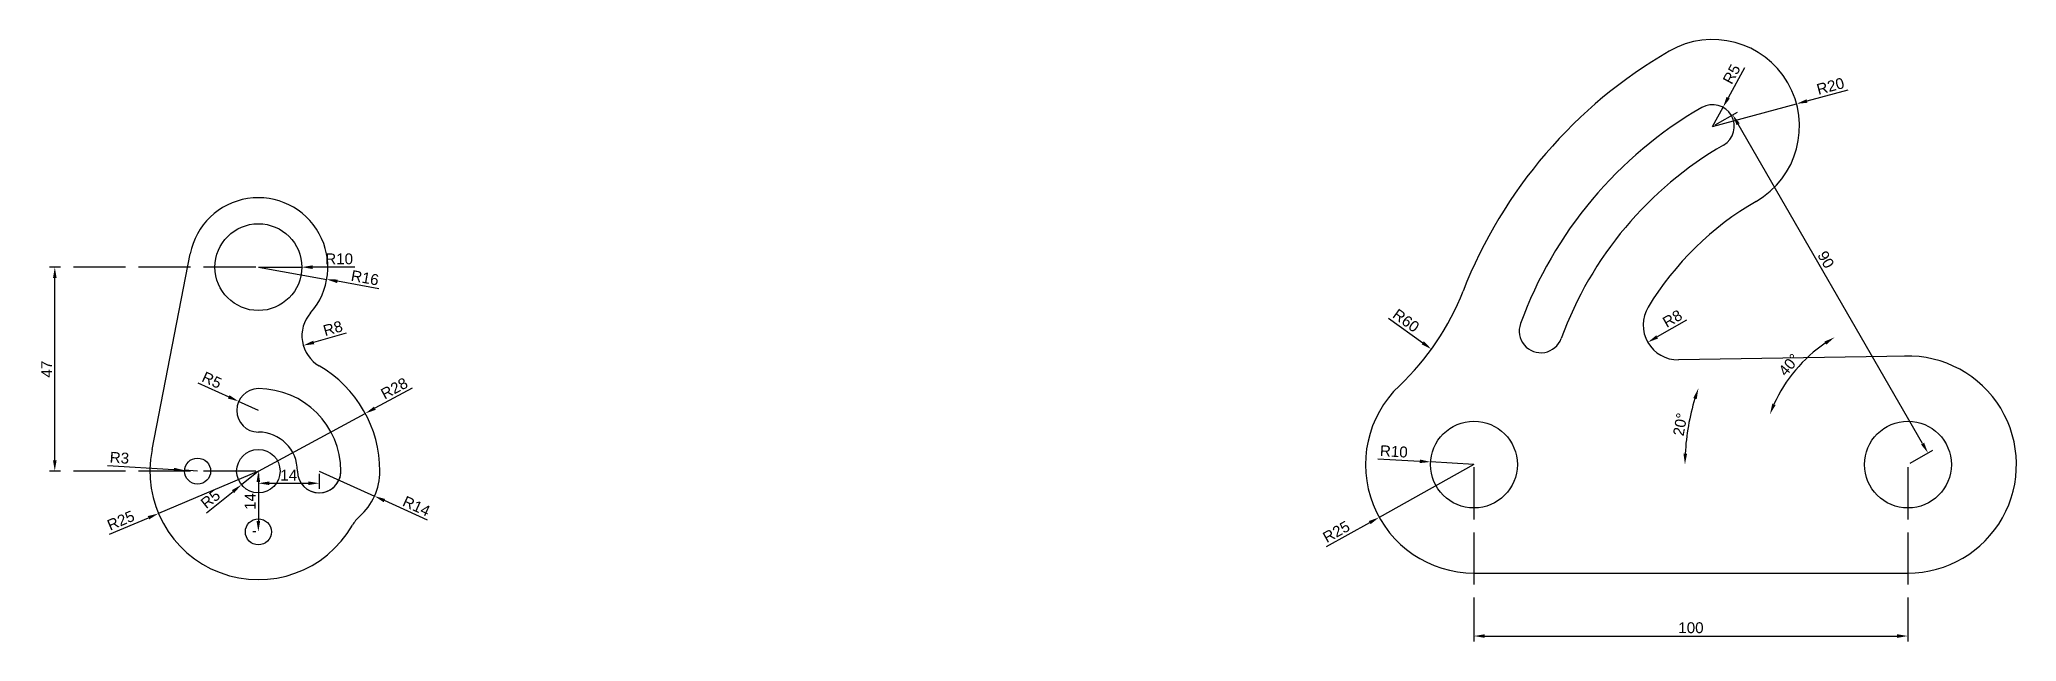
# Model space of a CAD drawing. Header units: millimetres. Extents: x -7288 to 3340, y 2041 to 5252.
# Drawn here: x -7288.4 to -6832.9, y 5112.8 to 5251.5 of the extents above.
import ezdxf

# ---------------------------------------------------------------- set-up
doc = ezdxf.new("R2010")
doc.units = ezdxf.units.MM
doc.linetypes.add('ACAD_ISO02W100', pattern=[15, 12, -3])
doc.styles.get("Standard").update_dxf_attribs({"font": 'arial.ttf'})
doc.dimstyles.new('ISO-25', dxfattribs={"dimtxt": 2.5, "dimasz": 2.5, "dimexe": 1.25, "dimexo": 0.625, "dimtad": 1, "dimtxsty": 'Standard', "dimcen": 2.5, "dimadec": 0, "dimazin": 0, "dimtfac": 1, "dimtmove": 0, "dimatfit": 3, "dimfxl": 1, "dimarcsym": 0})

# ---------------------------------------------------------------- blocks, each defined once
blk = doc.blocks.new('*D48')
at = {"color": 0, "linetype": 'ACAD_ISO02W100', "lineweight": -2, "transparency": 16777216}
for p, q in [((-6957.93, 5152.94), (-6957.93, 5112.81)), ((-6857.93, 5152.94), (-6857.93, 5112.81))]:
    blk.add_line(p, q, dxfattribs=at)
at = {"color": 0, "lineweight": -2, "transparency": 16777216}
blk.add_line((-6955.43, 5114.06), (-6860.43, 5114.06), dxfattribs=at)
at = {"color": 0, "transparency": 16777216}
for points in [[(-6955.43, 5114.47), (-6955.43, 5113.64), (-6957.93, 5114.06)], [(-6860.43, 5114.47), (-6860.43, 5113.64), (-6857.93, 5114.06)]]:
    blk.add_solid(points, dxfattribs=at)
at = {"layer": 'Defpoints', "color": 0, "transparency": 16777216}
for p in [(-6957.93, 5153.57), (-6857.93, 5153.57), (-6857.93, 5114.06)]:
    blk.add_point(p, dxfattribs=at)
at = {"color": 0, "transparency": 16777216, "insert": (-6907.93, 5115.96), "char_height": 2.5, "attachment_point": 5}
blk.add_mtext('100', dxfattribs=at)
blk = doc.blocks.new('*D49')
at = {"color": 0, "linetype": 'ACAD_ISO02W100', "lineweight": -2, "transparency": 16777216}
for p, q in [((-6902.39, 5231.82), (-6897.23, 5234.8)), ((-6857.39, 5153.88), (-6852.23, 5156.86))]:
    blk.add_line(p, q, dxfattribs=at)
at = {"color": 0, "lineweight": -2, "transparency": 16777216}
blk.add_line((-6854.56, 5158.4), (-6897.06, 5232.01), dxfattribs=at)
at = {"color": 0, "transparency": 16777216}
for points in [[(-6896.7, 5232.22), (-6897.42, 5231.81), (-6898.31, 5234.18)], [(-6854.2, 5158.61), (-6854.92, 5158.19), (-6853.31, 5156.24)]]:
    blk.add_solid(points, dxfattribs=at)
at = {"layer": 'Defpoints', "color": 0, "transparency": 16777216}
for p in [(-6898.31, 5234.18), (-6902.93, 5231.51), (-6857.93, 5153.57)]:
    blk.add_point(p, dxfattribs=at)
at = {"color": 0, "transparency": 16777216, "insert": (-6876.84, 5200.8), "char_height": 2.5, "attachment_point": 5, "rotation": 300}
blk.add_mtext('90', dxfattribs=at)
blk = doc.blocks.new('*D50')
at = {"color": 0, "lineweight": -2, "transparency": 16777216}
blk.add_arc((-6857.93, 5153.57), 51.38, 162.7883, 177.2117, dxfattribs=at)
at = {"color": 0, "transparency": 16777216}
for points in [[(-6907.4, 5168.9), (-6906.61, 5168.64), (-6906.21, 5171.14)], [(-6908.83, 5156.06), (-6909.66, 5156.08), (-6909.31, 5153.57)]]:
    blk.add_solid(points, dxfattribs=at)
at = {"layer": 'Defpoints', "color": 0, "transparency": 16777216}
for p in [(-6942.5, 5184.35), (-6907.92, 5165.42), (-6957.93, 5153.57), (-6857.93, 5153.57), (-6857.93, 5153.57)]:
    blk.add_point(p, dxfattribs=at)
at = {"color": 0, "transparency": 16777216, "insert": (-6910.4, 5162.82), "char_height": 2.5, "attachment_point": 5, "rotation": 80}
blk.add_mtext('20°', dxfattribs=at)
blk = doc.blocks.new('*D51')
at = {"color": 0, "lineweight": -2, "transparency": 16777216}
blk.add_arc((-6857.93, 5153.57), 33.85, 124.2324, 155.7676, dxfattribs=at)
at = {"color": 0, "transparency": 16777216}
for points in [[(-6877.19, 5181.91), (-6876.75, 5181.2), (-6874.86, 5182.89)], [(-6888.41, 5167.31), (-6889.18, 5167.62), (-6889.74, 5165.15)]]:
    blk.add_solid(points, dxfattribs=at)
at = {"layer": 'Defpoints', "color": 0, "transparency": 16777216}
for p in [(-6902.93, 5231.51), (-6942.5, 5184.35), (-6881.16, 5178.19), (-6857.93, 5153.57), (-6857.93, 5153.57)]:
    blk.add_point(p, dxfattribs=at)
at = {"color": 0, "transparency": 16777216, "insert": (-6885.32, 5176.55), "char_height": 2.5, "attachment_point": 5, "rotation": 50}
blk.add_mtext('40°', dxfattribs=at)
blk = doc.blocks.new('*D52')
at = {"color": 0, "lineweight": -2, "transparency": 16777216}
for p, q in [((-6980.1, 5154.92), (-6970.41, 5154.33)), ((-6957.93, 5153.57), (-6967.91, 5154.18))]:
    blk.add_line(p, q, dxfattribs=at)
at = {"color": 0, "transparency": 16777216}
blk.add_solid([(-6970.38, 5154.74), (-6970.43, 5153.91), (-6967.91, 5154.18)], dxfattribs=at)
at = {"layer": 'Defpoints', "color": 0, "transparency": 16777216}
for p in [(-6967.91, 5154.18), (-6957.93, 5153.57)]:
    blk.add_point(p, dxfattribs=at)
at = {"color": 0, "transparency": 16777216, "insert": (-6976.39, 5156.59), "char_height": 2.5, "attachment_point": 5, "rotation": 356.5252}
blk.add_mtext('R10', dxfattribs=at)
blk = doc.blocks.new('*D53')
at = {"color": 0, "lineweight": -2, "transparency": 16777216}
for p, q in [((-6957.93, 5153.57), (-6979.77, 5141.41)), ((-6991.89, 5134.66), (-6981.96, 5140.19))]:
    blk.add_line(p, q, dxfattribs=at)
at = {"color": 0, "transparency": 16777216}
blk.add_solid([(-6982.16, 5140.55), (-6981.75, 5139.83), (-6979.77, 5141.41)], dxfattribs=at)
at = {"layer": 'Defpoints', "color": 0, "transparency": 16777216}
for p in [(-6957.93, 5153.57), (-6979.77, 5141.41)]:
    blk.add_point(p, dxfattribs=at)
at = {"color": 0, "transparency": 16777216, "insert": (-6989.65, 5138.08), "char_height": 2.5, "attachment_point": 5, "rotation": 29.1103}
blk.add_mtext('R25', dxfattribs=at)
blk = doc.blocks.new('*D54')
at = {"color": 0, "lineweight": -2, "transparency": 16777216}
for p, q in [((-6895.63, 5244.96), (-6899.35, 5238.1)), ((-6902.93, 5231.51), (-6900.54, 5235.91))]:
    blk.add_line(p, q, dxfattribs=at)
at = {"color": 0, "transparency": 16777216}
blk.add_solid([(-6899.72, 5238.3), (-6898.99, 5237.9), (-6900.54, 5235.91)], dxfattribs=at)
at = {"layer": 'Defpoints', "color": 0, "transparency": 16777216}
for p in [(-6900.54, 5235.91), (-6902.93, 5231.51)]:
    blk.add_point(p, dxfattribs=at)
at = {"color": 0, "transparency": 16777216, "insert": (-6898.56, 5243.53), "char_height": 2.5, "attachment_point": 5, "rotation": 61.5057}
blk.add_mtext('R5', dxfattribs=at)
blk = doc.blocks.new('*D55')
at = {"color": 0, "lineweight": -2, "transparency": 16777216}
for p, q in [((-6871.81, 5239.86), (-6881.2, 5237.34)), ((-6902.93, 5231.51), (-6883.61, 5236.69))]:
    blk.add_line(p, q, dxfattribs=at)
at = {"color": 0, "transparency": 16777216}
blk.add_solid([(-6881.31, 5237.74), (-6881.09, 5236.94), (-6883.61, 5236.69)], dxfattribs=at)
at = {"layer": 'Defpoints', "color": 0, "transparency": 16777216}
for p in [(-6883.61, 5236.69), (-6902.93, 5231.51)]:
    blk.add_point(p, dxfattribs=at)
at = {"color": 0, "transparency": 16777216, "insert": (-6875.79, 5240.76), "char_height": 2.5, "attachment_point": 5, "rotation": 15.0173}
blk.add_mtext('R20', dxfattribs=at)
blk = doc.blocks.new('*D56')
at = {"color": 0, "lineweight": -2, "transparency": 16777216}
blk.add_line((-6977.62, 5187.33), (-6969.74, 5181.62), dxfattribs=at)
at = {"color": 0, "transparency": 16777216}
blk.add_solid([(-6969.49, 5181.96), (-6969.98, 5181.28), (-6967.71, 5180.15)], dxfattribs=at)
at = {"layer": 'Defpoints', "color": 0, "transparency": 16777216}
for p in [(-7016.3, 5215.35), (-6967.71, 5180.15)]:
    blk.add_point(p, dxfattribs=at)
at = {"color": 0, "transparency": 16777216, "insert": (-6973.58, 5186.75), "char_height": 2.5, "attachment_point": 5, "rotation": 324.0799}
blk.add_mtext('R60', dxfattribs=at)
blk = doc.blocks.new('*D57')
at = {"color": 0, "lineweight": -2, "transparency": 16777216}
blk.add_line((-6908.96, 5186.85), (-6915.71, 5182.98), dxfattribs=at)
at = {"color": 0, "transparency": 16777216}
blk.add_solid([(-6915.92, 5183.34), (-6915.51, 5182.62), (-6917.88, 5181.74)], dxfattribs=at)
at = {"layer": 'Defpoints', "color": 0, "transparency": 16777216}
for p in [(-6910.94, 5185.72), (-6917.88, 5181.74)]:
    blk.add_point(p, dxfattribs=at)
at = {"color": 0, "transparency": 16777216, "insert": (-6912.2, 5187.19), "char_height": 2.5, "attachment_point": 5, "rotation": 29.8447}
blk.add_mtext('R8', dxfattribs=at)
blk = doc.blocks.new('*U58')
at = {"color": 231}
blk.add_circle((5, 5), 5, dxfattribs=at)
blk = doc.blocks.new('*U59')
at = {"color": 0, "linetype": 'ByBlock', "lineweight": -2, "transparency": 16777216}
for p, rotation in [((-7236.19, 5145.23), 59.99999999999999), ((-7231.19, 5150.23), 120), ((-7239.85, 5158.89), 240), ((-7244.85, 5153.89), 300.0000000000001), ((-7233.02, 5157.06), 180)]:
    blk.add_blockref('*U58', p, dxfattribs=dict(at, rotation=rotation))
blk.add_blockref('*U58', (-7243.02, 5147.06), dxfattribs=at)
blk = doc.blocks.new('*D62')
at = {"color": 0, "lineweight": -2, "transparency": 16777216}
for p, q in [((-7238.02, 5199.06), (-7228.02, 5199.06)), ((-7215.8, 5199.06), (-7225.52, 5199.06))]:
    blk.add_line(p, q, dxfattribs=at)
at = {"color": 0, "transparency": 16777216}
blk.add_solid([(-7225.52, 5199.48), (-7225.52, 5198.64), (-7228.02, 5199.06)], dxfattribs=at)
at = {"layer": 'Defpoints', "color": 0, "transparency": 16777216}
for p in [(-7238.02, 5199.06), (-7228.02, 5199.06)]:
    blk.add_point(p, dxfattribs=at)
at = {"color": 0, "transparency": 16777216, "insert": (-7219.41, 5200.96), "char_height": 2.5, "attachment_point": 5}
blk.add_mtext('R10', dxfattribs=at)
blk = doc.blocks.new('*D63')
at = {"color": 0, "lineweight": -2, "transparency": 16777216}
for p, q in [((-7238.02, 5199.06), (-7222.27, 5196.24)), ((-7210.24, 5194.09), (-7219.81, 5195.8))]:
    blk.add_line(p, q, dxfattribs=at)
at = {"color": 0, "transparency": 16777216}
blk.add_solid([(-7219.74, 5196.21), (-7219.88, 5195.39), (-7222.27, 5196.24)], dxfattribs=at)
at = {"layer": 'Defpoints', "color": 0, "transparency": 16777216}
for p in [(-7238.02, 5199.06), (-7222.27, 5196.24)]:
    blk.add_point(p, dxfattribs=at)
at = {"color": 0, "transparency": 16777216, "insert": (-7213.46, 5196.6), "char_height": 2.5, "attachment_point": 5, "rotation": 349.8499}
blk.add_mtext('R16', dxfattribs=at)
blk = doc.blocks.new('*D64')
at = {"color": 0, "lineweight": -2, "transparency": 16777216}
for p, q in [((-7251.94, 5172.41), (-7244.84, 5169.17)), ((-7238.02, 5166.06), (-7242.57, 5168.13))]:
    blk.add_line(p, q, dxfattribs=at)
at = {"color": 0, "transparency": 16777216}
blk.add_solid([(-7244.67, 5169.55), (-7245.02, 5168.79), (-7242.57, 5168.13)], dxfattribs=at)
at = {"layer": 'Defpoints', "color": 0, "transparency": 16777216}
for p in [(-7242.57, 5168.13), (-7238.02, 5166.06)]:
    blk.add_point(p, dxfattribs=at)
at = {"color": 0, "transparency": 16777216, "insert": (-7248.74, 5173.03), "char_height": 2.5, "attachment_point": 5, "rotation": 335.4982}
blk.add_mtext('R5', dxfattribs=at)
blk = doc.blocks.new('*D65')
at = {"color": 0, "lineweight": -2, "transparency": 16777216}
for p, q in [((-7238.02, 5152.06), (-7241.91, 5148.93)), ((-7249.94, 5142.47), (-7243.86, 5147.36))]:
    blk.add_line(p, q, dxfattribs=at)
at = {"color": 0, "transparency": 16777216}
blk.add_solid([(-7244.12, 5147.68), (-7243.6, 5147.03), (-7241.91, 5148.93)], dxfattribs=at)
at = {"layer": 'Defpoints', "color": 0, "transparency": 16777216}
for p in [(-7238.02, 5152.06), (-7241.91, 5148.93)]:
    blk.add_point(p, dxfattribs=at)
at = {"color": 0, "transparency": 16777216, "insert": (-7249.06, 5145.61), "char_height": 2.5, "attachment_point": 5, "rotation": 38.823}
blk.add_mtext('R5', dxfattribs=at)
blk = doc.blocks.new('*D66')
at = {"color": 0, "lineweight": -2, "transparency": 16777216}
for p, q in [((-7272.79, 5153.39), (-7257.51, 5152.41)), ((-7252.02, 5152.06), (-7255.01, 5152.25))]:
    blk.add_line(p, q, dxfattribs=at)
at = {"color": 0, "transparency": 16777216}
blk.add_solid([(-7257.48, 5152.83), (-7257.53, 5152), (-7255.01, 5152.25)], dxfattribs=at)
at = {"layer": 'Defpoints', "color": 0, "transparency": 16777216}
for p in [(-7255.01, 5152.25), (-7252.02, 5152.06)]:
    blk.add_point(p, dxfattribs=at)
at = {"color": 0, "transparency": 16777216, "insert": (-7270.03, 5155.12), "char_height": 2.5, "attachment_point": 5, "rotation": 356.3502}
blk.add_mtext('R3', dxfattribs=at)
blk = doc.blocks.new('*D67')
at = {"color": 0, "lineweight": -2, "transparency": 16777216}
for p, q in [((-7238.02, 5152.06), (-7261.03, 5142.3)), ((-7272.3, 5137.51), (-7263.33, 5141.32))]:
    blk.add_line(p, q, dxfattribs=at)
at = {"color": 0, "transparency": 16777216}
blk.add_solid([(-7263.5, 5141.7), (-7263.17, 5140.94), (-7261.03, 5142.3)], dxfattribs=at)
at = {"layer": 'Defpoints', "color": 0, "transparency": 16777216}
for p in [(-7238.02, 5152.06), (-7261.03, 5142.3)]:
    blk.add_point(p, dxfattribs=at)
at = {"color": 0, "transparency": 16777216, "insert": (-7269.71, 5140.68), "char_height": 2.5, "attachment_point": 5, "rotation": 22.9932}
blk.add_mtext('R25', dxfattribs=at)
blk = doc.blocks.new('*D68')
at = {"color": 0, "lineweight": -2, "transparency": 16777216}
for p, q in [((-7224.02, 5152.06), (-7211.26, 5146.3)), ((-7199.08, 5140.79), (-7208.98, 5145.27))]:
    blk.add_line(p, q, dxfattribs=at)
at = {"color": 0, "transparency": 16777216}
blk.add_solid([(-7208.81, 5145.65), (-7209.15, 5144.89), (-7211.26, 5146.3)], dxfattribs=at)
at = {"layer": 'Defpoints', "color": 0, "transparency": 16777216}
for p in [(-7224.02, 5152.06), (-7211.26, 5146.3)]:
    blk.add_point(p, dxfattribs=at)
at = {"color": 0, "transparency": 16777216, "insert": (-7201.59, 5143.99), "char_height": 2.5, "attachment_point": 5, "rotation": 335.6835}
blk.add_mtext('R14', dxfattribs=at)
blk = doc.blocks.new('*D69')
at = {"color": 0, "lineweight": -2, "transparency": 16777216}
for p, q in [((-7202.62, 5171.17), (-7211.18, 5166.55)), ((-7238.02, 5152.06), (-7213.38, 5165.36))]:
    blk.add_line(p, q, dxfattribs=at)
at = {"color": 0, "transparency": 16777216}
blk.add_solid([(-7211.38, 5166.91), (-7210.98, 5166.18), (-7213.38, 5165.36)], dxfattribs=at)
at = {"layer": 'Defpoints', "color": 0, "transparency": 16777216}
for p in [(-7213.38, 5165.36), (-7238.02, 5152.06)]:
    blk.add_point(p, dxfattribs=at)
at = {"color": 0, "transparency": 16777216, "insert": (-7206.7, 5171.12), "char_height": 2.5, "attachment_point": 5, "rotation": 28.3563}
blk.add_mtext('R28', dxfattribs=at)
blk = doc.blocks.new('*D70')
at = {"color": 0, "linetype": 'ACAD_ISO02W100', "lineweight": -2, "transparency": 16777216}
for p, q in [((-7238.64, 5199.06), (-7286.18, 5199.06)), ((-7238.64, 5152.06), (-7286.18, 5152.06))]:
    blk.add_line(p, q, dxfattribs=at)
at = {"color": 0, "lineweight": -2, "transparency": 16777216}
blk.add_line((-7284.93, 5154.56), (-7284.93, 5196.56), dxfattribs=at)
at = {"color": 0, "transparency": 16777216}
for points in [[(-7285.34, 5196.56), (-7284.51, 5196.56), (-7284.93, 5199.06)], [(-7285.34, 5154.56), (-7284.51, 5154.56), (-7284.93, 5152.06)]]:
    blk.add_solid(points, dxfattribs=at)
at = {"layer": 'Defpoints', "color": 0, "transparency": 16777216}
for p in [(-7284.93, 5199.06), (-7238.02, 5199.06), (-7238.02, 5152.06)]:
    blk.add_point(p, dxfattribs=at)
at = {"color": 0, "transparency": 16777216, "insert": (-7286.8, 5175.56), "char_height": 2.5, "attachment_point": 5, "rotation": 90}
blk.add_mtext('47', dxfattribs=at)
blk = doc.blocks.new('*D71')
at = {"color": 0, "linetype": 'ACAD_ISO02W100', "lineweight": -2, "transparency": 16777216}
for p, q in [((-7238.02, 5151.44), (-7238.02, 5148.01)), ((-7224.02, 5151.44), (-7224.02, 5148.01))]:
    blk.add_line(p, q, dxfattribs=at)
at = {"color": 0, "lineweight": -2, "transparency": 16777216}
blk.add_line((-7235.52, 5149.26), (-7226.52, 5149.26), dxfattribs=at)
at = {"color": 0, "transparency": 16777216}
for points in [[(-7235.52, 5149.68), (-7235.52, 5148.85), (-7238.02, 5149.26)], [(-7226.52, 5149.68), (-7226.52, 5148.85), (-7224.02, 5149.26)]]:
    blk.add_solid(points, dxfattribs=at)
at = {"layer": 'Defpoints', "color": 0, "transparency": 16777216}
for p in [(-7238.02, 5152.06), (-7224.02, 5152.06), (-7224.02, 5149.26)]:
    blk.add_point(p, dxfattribs=at)
at = {"color": 0, "transparency": 16777216, "insert": (-7231.02, 5151.14), "char_height": 2.5, "attachment_point": 5}
blk.add_mtext('14', dxfattribs=at)
blk = doc.blocks.new('*D72')
at = {"color": 0, "linetype": 'ACAD_ISO02W100', "lineweight": -2, "transparency": 16777216}
for p, q in [((-7238.64, 5152.06), (-7239.27, 5152.06)), ((-7238.64, 5138.06), (-7239.27, 5138.06))]:
    blk.add_line(p, q, dxfattribs=at)
at = {"color": 0, "lineweight": -2, "transparency": 16777216}
blk.add_line((-7238.02, 5149.56), (-7238.02, 5140.56), dxfattribs=at)
at = {"color": 0, "transparency": 16777216}
for points in [[(-7238.44, 5149.56), (-7237.6, 5149.56), (-7238.02, 5152.06)], [(-7238.44, 5140.56), (-7237.6, 5140.56), (-7238.02, 5138.06)]]:
    blk.add_solid(points, dxfattribs=at)
at = {"layer": 'Defpoints', "color": 0, "transparency": 16777216}
for p in [(-7238.02, 5152.06), (-7238.02, 5138.06), (-7238.02, 5138.06)]:
    blk.add_point(p, dxfattribs=at)
at = {"color": 0, "transparency": 16777216, "insert": (-7239.9, 5145.06), "char_height": 2.5, "attachment_point": 5, "rotation": 90}
blk.add_mtext('14', dxfattribs=at)
blk = doc.blocks.new('*D73')
at = {"color": 0, "lineweight": -2, "transparency": 16777216}
blk.add_line((-7217.79, 5183.85), (-7225.28, 5181.71), dxfattribs=at)
at = {"color": 0, "transparency": 16777216}
blk.add_solid([(-7225.39, 5182.11), (-7225.16, 5181.31), (-7227.68, 5181.02)], dxfattribs=at)
at = {"layer": 'Defpoints', "color": 0, "transparency": 16777216}
for p in [(-7227.68, 5181.02), (-7219.99, 5183.22)]:
    blk.add_point(p, dxfattribs=at)
at = {"color": 0, "transparency": 16777216, "insert": (-7220.85, 5184.95), "char_height": 2.5, "attachment_point": 5, "rotation": 15.9536}
blk.add_mtext('R8', dxfattribs=at)

msp = doc.modelspace()

# ---------------------------------------------------------------- linework, layer by layer
at = {"color": 231}
for p, q in [((-7262.523, 5157.017), (-7253.723, 5202.125)), ((-6857.93, 5178.569), (-6910.815, 5177.718)), ((-6957.93, 5128.569), (-6857.93, 5128.569))]:
    msp.add_line(p, q, dxfattribs=at)
for centre, radius in [((-7238.019, 5199.061), 10), ((-6957.93, 5153.569), 10), ((-6857.93, 5153.569), 10), ((-7252.019, 5152.061), 3), ((-7238.019, 5138.061), 3)]:
    msp.add_circle(centre, radius, dxfattribs=at)
for centre, radius, start, end in [((-6857.93, 5153.569), 110, 120, 158.6884), ((-6902.93, 5231.512), 20, 300, 120), ((-6857.93, 5153.569), 95, 120, 160), ((-6902.93, 5231.512), 5, 300, 120), ((-6857.93, 5153.569), 85, 120, 160), ((-7238.019, 5199.061), 16, 318.69877, 168.96103), ((-6857.93, 5153.569), 70, 120, 148.76738), ((-7016.305, 5215.354), 60, 313.37455, 338.6884), ((-7219.989, 5183.221), 8, 138.69877, 239.94485), ((-6910.944, 5185.717), 8, 148.76738, 270.922), ((-6942.502, 5184.351), 5, 160, 340), ((-7238.019, 5152.061), 28, 0, 59.94485), ((-6857.93, 5153.569), 25, 270, 91.84399), ((-7238.019, 5166.061), 5, 90, 270), ((-7238.019, 5152.061), 19, 0, 90), ((-6957.93, 5153.569), 25, 133.37455, 270), ((-7238.019, 5152.061), 9, 0, 90), ((-7238.019, 5152.061), 25, 168.56559, 330.09843), ((-7224.019, 5152.061), 5, 180, 355.40342), ((-7224.019, 5152.061), 5, 180, 0), ((-7224.019, 5152.061), 14, 311.60267, 0), ((-7209.412, 5135.61), 8, 131.60267, 150.09843), ((-7209.412, 5135.61), 8, 131.60267, 150.09843)]:
    msp.add_arc(centre, radius, start, end, dxfattribs=at)

# ---------------------------------------------------------------- block references
msp.add_blockref('*U59', (0, 0), dxfattribs=at)

# ---------------------------------------------------------------- dimensions: what is measured, and where the dimension line sits
at = {"color": 7}
for center, mpoint, picture, middle in [((-6902.93, 5231.512), (-6900.544, 5235.906), '*D54', (-6898.561, 5243.534)), ((-6902.93, 5231.512), (-6883.613, 5236.694), '*D55', (-6875.792, 5240.761)), ((-6957.93, 5153.569), (-6967.911, 5154.175), '*D52', (-6976.388, 5156.595))]:
    dim = msp.add_radius_dim(center=center, mpoint=mpoint, dimstyle='ISO-25', dxfattribs=at)
    dim.commit()
    dim.dimension.update_dxf_attribs({"geometry": picture, "text_midpoint": middle})
dim = msp.add_linear_dim(base=(-6898.31, 5234.179), p1=(-6857.93, 5153.569), p2=(-6902.93, 5231.512), angle=120, dimstyle='ISO-25', dxfattribs=at)
dim.commit()
dim.dimension.update_dxf_attribs({"geometry": '*D49', "text_midpoint": (-6878.49, 5199.848), "dimtype": 161})
for base, line1, line2, picture, middle in [((-6881.16, 5178.192), ((-6902.93, 5231.512), (-6857.93, 5153.569)), ((-6857.93, 5153.569), (-6942.502, 5184.351)), '*D51', (-6885.318, 5176.551)), ((-6907.922, 5165.418), ((-6857.93, 5153.569), (-6942.502, 5184.351)), ((-6857.93, 5153.569), (-6957.93, 5153.569)), '*D50', (-6910.399, 5162.821))]:
    dim = msp.add_angular_dim_2l(base=base, line1=line1, line2=line2, dimstyle='ISO-25', dxfattribs=at)
    dim.commit()
    dim.dimension.update_dxf_attribs({"geometry": picture, "text_midpoint": middle})
for center, mpoint, picture, middle in [((-7016.305, 5215.354), (-6967.714, 5180.155), '*D56', (-6974.694, 5185.211)), ((-6910.944, 5185.717), (-6917.883, 5181.736), '*D57', (-6911.253, 5185.54)), ((-6957.93, 5153.569), (-6979.772, 5141.407), '*D53', (-6988.728, 5136.42))]:
    dim = msp.add_radius_dim(center=center, mpoint=mpoint, dimstyle='ISO-25', dxfattribs=at)
    dim.commit()
    dim.dimension.update_dxf_attribs({"geometry": picture, "text_midpoint": middle, "dimtype": 164})
for center, mpoint, picture, middle in [((-7238.019, 5199.061), (-7228.019, 5199.061), '*D62', (-7219.412, 5200.963)), ((-7238.019, 5199.061), (-7222.27, 5196.242), '*D63', (-7213.458, 5196.596)), ((-7238.019, 5166.061), (-7242.569, 5168.135), '*D64', (-7248.744, 5173.033)), ((-7238.019, 5152.061), (-7213.379, 5165.36), '*D69', (-7206.701, 5171.125)), ((-7238.019, 5152.061), (-7261.033, 5142.296), '*D67', (-7269.712, 5140.678)), ((-7238.019, 5152.061), (-7241.915, 5148.927), '*D65', (-7249.064, 5145.608))]:
    dim = msp.add_radius_dim(center=center, mpoint=mpoint, dimstyle='ISO-25')
    dim.commit()
    dim.dimension.update_dxf_attribs({"geometry": picture, "text_midpoint": middle})
for base, p2, picture, middle in [((-7284.925, 5199.061), (-7238.019, 5199.061), '*D70', (-7286.8, 5175.561)), ((-7238.019, 5138.061), (-7238.019, 5138.061), '*D72', (-7239.899, 5145.061))]:
    dim = msp.add_linear_dim(base=base, p1=(-7238.019, 5152.061), p2=p2, angle=90, dimstyle='ISO-25')
    dim.commit()
    dim.dimension.update_dxf_attribs({"geometry": picture, "text_midpoint": middle})
for center, mpoint, picture, middle in [((-7219.989, 5183.221), (-7227.681, 5181.022), '*D73', (-7220.332, 5183.123)), ((-7252.019, 5152.061), (-7255.013, 5152.252), '*D66', (-7270.154, 5153.218)), ((-7224.019, 5152.061), (-7211.261, 5146.296), '*D68', (-7202.366, 5142.277))]:
    dim = msp.add_radius_dim(center=center, mpoint=mpoint, dimstyle='ISO-25')
    dim.commit()
    dim.dimension.update_dxf_attribs({"geometry": picture, "text_midpoint": middle, "dimtype": 164})
dim = msp.add_linear_dim(base=(-7224.019, 5149.263), p1=(-7238.019, 5152.061), p2=(-7224.019, 5152.061), dimstyle='ISO-25')
dim.commit()
dim.dimension.update_dxf_attribs({"geometry": '*D71', "text_midpoint": (-7231.019, 5151.144)})
dim = msp.add_linear_dim(base=(-6857.93, 5114.057), p1=(-6957.93, 5153.569), p2=(-6857.93, 5153.569), dimstyle='ISO-25', dxfattribs=at)
dim.commit()
dim.dimension.update_dxf_attribs({"geometry": '*D48', "text_midpoint": (-6907.93, 5115.958)})

doc.saveas('drawing.dxf')
